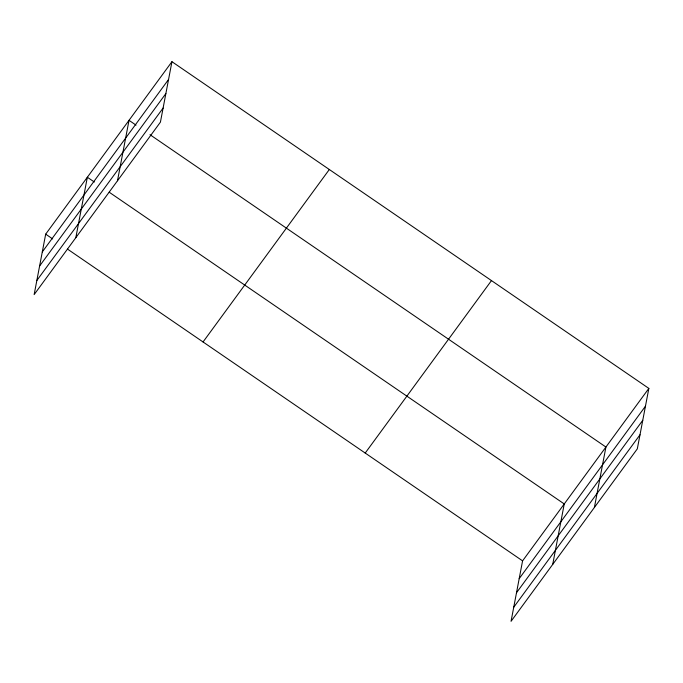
<?xml version="1.0" encoding="UTF-8"?>
<svg xmlns="http://www.w3.org/2000/svg" width="683" height="683" viewBox="0 0 683 683"><rect width="100%" height="100%" fill="white"/><g stroke="black" fill="none" stroke-linecap="round" stroke-linejoin="round"><path stroke-width="1.02" d="M171.945 61.692L45.684 234.149L34.15 294.595L160.42 122.137L171.945 61.692L648.85 388.405L637.316 448.851L511.055 621.308L522.58 560.863L648.85 388.405M75.822 237.684L87.347 177.238L94.339 182.028M117.485 180.773L129.019 120.328L136.011 125.117M552.718 564.397L564.252 503.952L109.203 192.213M594.389 507.486L605.923 447.041L150.004 134.705M42.286 251.95L168.547 79.493M39.597 266.02L165.867 93.562M36.831 280.517L163.1 108.068M203.056 341.961L329.326 169.504M365.209 453.051L491.47 280.593M519.191 578.663L645.452 406.206M516.502 592.742L642.771 420.284M513.736 607.238L640.005 434.781M45.684 234.149L52.676 238.939M67.54 249.124L522.58 560.863"/></g></svg>
